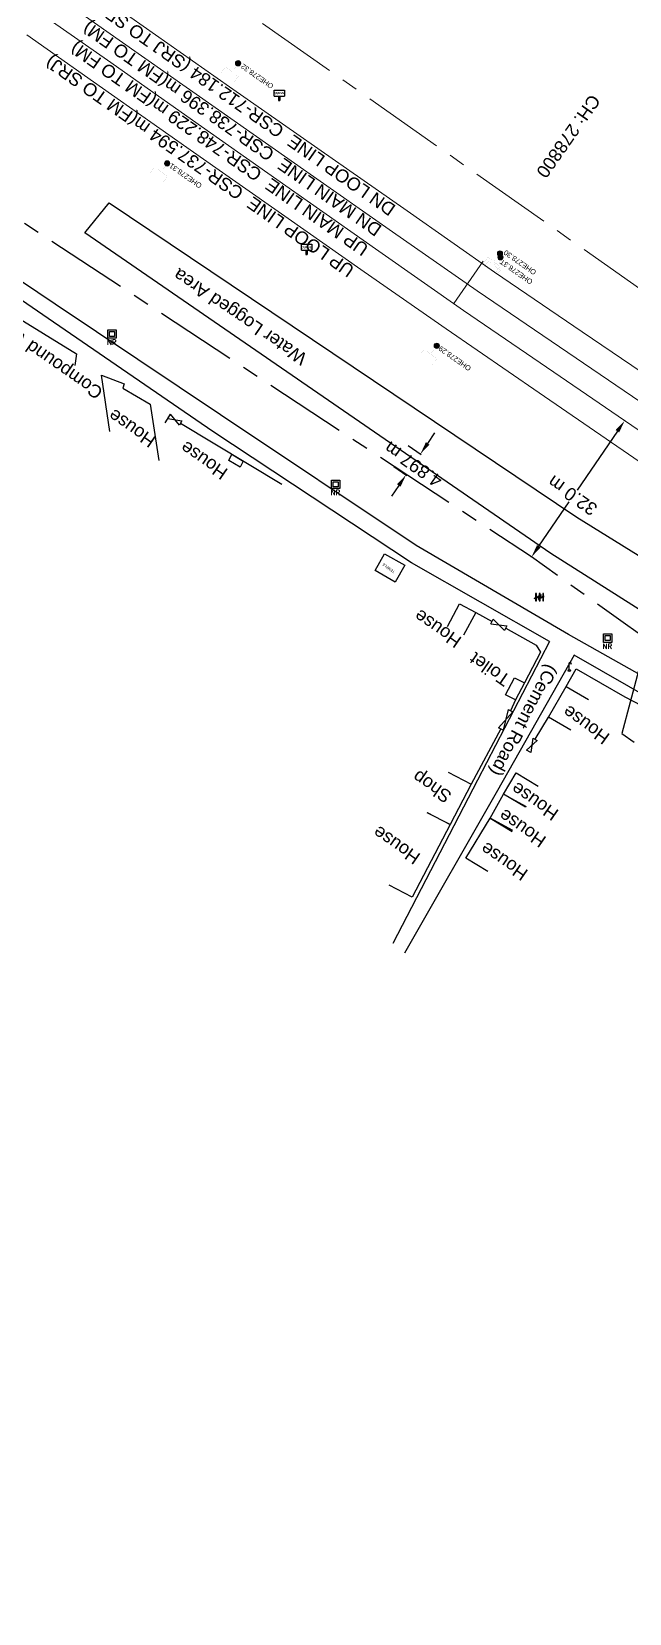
# Model space of a CAD drawing. Header units: metres. Extents: x 646303 to 662875, y 3366650 to 3378730.
# Drawn here: x 661848.7 to 661964.6, y 3367075.8 to 3367382.4 of the extents above; entities that cross this region are included whole.
import ezdxf
from ezdxf.enums import TextEntityAlignment as Align

# ---------------------------------------------------------------- set-up
doc = ezdxf.new("R2010")
doc.units = ezdxf.units.M
doc.header["$MEASUREMENT"] = 0
doc.header["$PDMODE"] = 3
doc.header["$PDSIZE"] = 0.5
doc.linetypes.add('CENTER', pattern=[50.8, 31.75, -6.35, 6.35, -6.35])
for name, color, linetype, lineweight in [('BOUNDARY DIMENTION', 10, 'Continuous', 0), ('Existing Chainage', 7, 'Continuous', 0), ('Existing IR Track', 143, 'Continuous', 0), ('Existing Railway Boundary', 7, 'CENTER', 0), ('OHE MAST', 8, 'Continuous', 0), ('OHE MAST TEXT', 8, 'Continuous', 0), ("SHAMBU STN. SRJ's", 251, 'Continuous', 0)]:
    doc.layers.add(name, color=color, linetype=linetype, lineweight=lineweight)
for name, color, linetype in [('COMMERCIAL_BLD_PUC', 251, 'Continuous'), ('COMPOUND_WALL', 251, 'Continuous'), ('CURVE_DETAILS', 251, 'Continuous'), ('DFCC Boundary', 6, 'CENTER'), ('Gate', 251, 'Continuous'), ('LAMP_POST', 7, 'Continuous'), ('NR STONES', 251, 'Continuous'), ('RELIGIOUS_PLACE', 251, 'Continuous'), ('RESIDENTIAL_BL_PUC', 251, 'Continuous'), ('RESIDENTIAL_BL_SEMI', 251, 'Continuous'), ('Side Details', 251, 'Continuous'), ('SUB_ROAD_EDGE', 34, 'Continuous'), ('TOPO_GATE', 251, 'Continuous'), ('TOPO_TEXT', 251, 'Continuous'), ('TRANSFORMER', 251, 'Continuous'), ('WATER_LOGGED_AREA', 5, 'Continuous')]:
    doc.layers.add(name, color=color, linetype=linetype)
doc.styles.add('NB', font='swissbo.ttf', dxfattribs={"height": 1.5})
doc.styles.add('spot_lvl', font='romans.shx', dxfattribs={"height": 0.3})
doc.styles.get("Standard").update_dxf_attribs({"font": 'arial.ttf'})
doc.styles.add('Style-Arial', font='arial.ttf')
doc.dimstyles.new('DIM', dxfattribs={"dimtxt": 2.5, "dimasz": 2.5, "dimexe": 0.18, "dimexo": 0.0625, "dimgap": 0.09, "dimtad": 0, "dimtih": 1, "dimtoh": 1, "dimdec": 3, "dimzin": 0, "dimdsep": 46, "dimtxsty": 'Standard', "dimcen": 0.09, "dimadec": 0, "dimazin": 0, "dimtfac": 1, "dimtdec": 3, "dimtofl": 0, "dimtmove": 0, "dimatfit": 3, "dimfxl": 1, "dimtolj": 1, "dimtzin": 0, "dimarcsym": 0})
doc.dimstyles.new('ISO-25', dxfattribs={"dimtxt": 2.5, "dimasz": 2.5, "dimexe": 1.25, "dimexo": 0.625, "dimtad": 1, "dimtxsty": 'Standard', "dimcen": 2.5, "dimadec": 0, "dimazin": 0, "dimtfac": 1, "dimtmove": 0, "dimatfit": 3, "dimfxl": 1, "dimarcsym": 0})

# ---------------------------------------------------------------- blocks, each defined once
blk = doc.blocks.new('GT')
at = {"layer": 'Gate'}
for p, q in [((-0.5, -0.5), (-0.5, 0.5)), ((-0.5, 0.5), (0.5, -0.5)), ((0.5, 0.5), (0.5, -0.5))]:
    blk.add_line(p, q, dxfattribs=at)
blk.add_lwpolyline([(0.5, 0.5), (-0.5, -0.5)], dxfattribs=at)
blk = doc.blocks.new('LP')
for points in [[(0, 0), (0, 1.5)], [(0.25, 1.35), (0.44, 1.35)]]:
    blk.add_lwpolyline(points)
for centre, radius, start, end in [((0.07, 0.99), 0.519, 57.6425, 97.3165), ((0.34, 1.33), 0.094, 11.7012, 168.0476)]:
    blk.add_arc(centre, radius, start, end)
at = {"extrusion": (0, 0, -1)}
blk.add_ellipse((0, 0.01), major_axis=(0.308, 0), ratio=0.400495, dxfattribs=at)
blk.add_ellipse((0.35, 1.36), major_axis=(0.0017, 0.0438), ratio=0.461056, start_param=1.74022, end_param=4.575836)
blk = doc.blocks.new('TRF')
blk.add_hatch(color=256).paths.add_polyline_path([(0.22, -0.04), (0.38, 0.42), (-0.98, -0.29), (0.02, 0.04), (-0.18, -0.39), (0.98, 0.09)])
for p, q in [((-0.69, 0.72), (-0.69, -0.72)), ((-0.52, 0.72), (-0.69, 0.72)), ((-0.52, -0.72), (-0.52, 0.72)), ((0, 0.72), (0, -0.72)), ((0.17, 0.72), (0, 0.72)), ((0.17, -0.72), (0.17, 0.72)), ((0.7, 0.72), (0.7, -0.72)), ((0.87, 0.72), (0.7, 0.72)), ((0.87, -0.72), (0.87, 0.72)), ((-0.69, -0.72), (-0.52, -0.72)), ((0, -0.72), (0.17, -0.72)), ((0.7, -0.72), (0.87, -0.72))]:
    blk.add_line(p, q)
blk.add_lwpolyline([(0.22, -0.04), (0.38, 0.42), (-0.98, -0.29), (0.02, 0.04), (-0.18, -0.39), (0.98, 0.09)], close=True)
blk = doc.blocks.new('CURVE')
for p, q in [((-0.98, 0.82), (-0.98, 1.98)), ((-0.98, 1.98), (0.98, 1.98)), ((-0.98, 0.82), (0.98, 0.82)), ((-0.13, 0.82), (-0.13, 0)), ((-0.13, 0), (0.13, 0)), ((0.13, 0.82), (0.13, 0)), ((0.98, 1.98), (0.98, 0.82))]:
    blk.add_line(p, q)
at = {"style": 'NB', "width": 1.025371}
blk.add_text('CURVE', height=0.4, dxfattribs=at).set_placement((0, 1.4), align=Align.MIDDLE)
blk = doc.blocks.new('OHE MAST')
h = blk.add_hatch(color=256)
edge = h.paths.add_edge_path()
edge.add_arc((0, 0), 0.514, 0, 360)
at = {"const_width": 0.01, "flags": 128}
for points in [[(1.5, 3.5), (1.5, 2), (-1.5, 2), (-1.5, 3.5)], [(0, 2), (0, 0)]]:
    blk.add_lwpolyline(points, dxfattribs=at)
blk.add_circle((0, 0), 0.514)
blk = doc.blocks.new('NR')
for p, q in [((-0.81, 0.84, 100.97), (0.85, 0.84, 100.97)), ((-0.81, -0.81, 100.97), (-0.81, 0.84, 100.97)), ((-0.48, 0.51, 100.97), (0.52, 0.51, 100.97)), ((-0.48, -0.48, 100.97), (-0.48, 0.51, 100.97)), ((0.52, 0.51, 100.97), (0.52, -0.48, 100.97)), ((0.85, 0.84, 100.97), (0.85, -0.81, 100.97)), ((0.85, -0.81, 100.97), (-0.81, -0.81, 100.97)), ((0.52, -0.48, 100.97), (-0.48, -0.48, 100.97))]:
    blk.add_line(p, q)
at = {"style": 'spot_lvl'}
blk.add_text('NR', height=1, dxfattribs=at).set_placement((-0.95, -2.07, -64.16))
blk = doc.blocks.new('*D7056')
at = {"layer": 'BOUNDARY DIMENTION', "color": 0, "lineweight": -2, "transparency": 16777216}
for p, q in [((661921.73, 3367302.19), (661924.27, 3367300.44)), ((661925.54, 3367302.6), (661926.96, 3367304.66)), ((661918.95, 3367298.15), (661921.5, 3367296.4)), ((661919.93, 3367294.44), (661918.52, 3367292.38))]:
    blk.add_line(p, q, dxfattribs=at)
at = {"layer": 'BOUNDARY DIMENTION', "color": 0, "transparency": 16777216}
for points in [[(661925.2, 3367302.83), (661925.89, 3367302.36), (661924.13, 3367300.54)], [(661919.59, 3367294.68), (661920.28, 3367294.21), (661921.35, 3367296.5)]]:
    blk.add_solid(points, dxfattribs=at)
at = {"layer": 'Defpoints', "color": 0, "transparency": 16777216}
for p in [(661921.68, 3367302.22), (661924.13, 3367300.54), (661918.9, 3367298.19)]:
    blk.add_point(p, dxfattribs=at)
at = {"layer": 'BOUNDARY DIMENTION', "color": 0, "transparency": 16777216, "insert": (661922.74, 3367298.52), "char_height": 2.5, "attachment_point": 5, "rotation": 145}
blk.add_mtext('\\A1;4.897 m', dxfattribs=at)
blk = doc.blocks.new('*D7147')
at = {"layer": 'Defpoints', "color": 0, "linetype": 'Continuous', "ltscale": 0.5, "transparency": 16777216}
for p in [(661963.74, 3367307.01), (661963.74, 3367307.01), (661945.68, 3367280.59)]:
    blk.add_point(p, dxfattribs=at)
at = {"layer": 'DFCC Boundary', "color": 0, "linetype": 'Continuous', "lineweight": -2, "ltscale": 0.5, "transparency": 16777216}
for p, q in [((661962.33, 3367304.94), (661954.53, 3367293.54)), ((661963.69, 3367307.04), (661963.59, 3367307.11)), ((661947.09, 3367282.66), (661952.99, 3367291.28)), ((661945.63, 3367280.63), (661945.53, 3367280.69))]:
    blk.add_line(p, q, dxfattribs=at)
at = {"layer": 'DFCC Boundary', "color": 0, "linetype": 'Continuous', "ltscale": 0.5, "transparency": 16777216}
for points in [[(661961.98, 3367305.18), (661962.67, 3367304.71), (661963.74, 3367307.01)], [(661946.74, 3367282.89), (661947.43, 3367282.42), (661945.68, 3367280.59)]]:
    blk.add_solid(points, dxfattribs=at)
at = {"layer": 'DFCC Boundary', "color": 0, "linetype": 'Continuous', "ltscale": 0.5, "transparency": 16777216, "insert": (661953.62, 3367292.5), "char_height": 2.5, "attachment_point": 5, "rotation": 145}
blk.add_mtext('\\A1;32.0 m', dxfattribs=at)

msp = doc.modelspace()

# ---------------------------------------------------------------- linework, layer by layer
at = {"layer": 'COMMERCIAL_BLD_PUC', "linetype": 'Continuous'}
msp.add_polyline3d([(661929.5304, 3367238.8468, 267.287), (661933.966, 3367236.539, 267.287), (661929.889, 3367228.703, 267.196), (661925.4534, 3367231.0108, 267.196)], dxfattribs=at)
at = {"layer": 'COMPOUND_WALL', "linetype": 'Continuous'}
for points in [[(661839.05, 3367331.235, 267.778), (661857.432, 3367319.943, 267.594), (661857.126, 3367317.729, 267.883)], [(661863.905, 3367304.88, 268.14), (661862.269, 3367315.828, 266.968), (661866.682, 3367314.115, 267.813), (661866.444, 3367313.302, 267.813), (661871.756, 3367310.226, 267.828), (661873.392, 3367299.278, 269)], [(661874.667, 3367306.575, 267.837), (661875.428, 3367307.823, 267.462)], [(661877.645, 3367306.551, 267.543), (661897.249, 3367294.711, 267.968)], [(661934.877, 3367269.835, 267.725), (661938.03, 3367268.09, 267.712)], [(661940.671, 3367266.812, 267.7), (661946.568, 3367263.486, 267.674), (661947.422, 3367262.158, 267.674), (661944.331, 3367256.2, 267.697)], [(661952.382, 3367255.467, 267.273), (661954.342, 3367258.913, 267.375), (661963.787, 3367253.497, 268.503), (661971.95, 3367249.184, 267.842)], [(661942.59, 3367252.907, 268.703), (661941.61, 3367250.769, 267.218)], [(661946.354, 3367245.241, 267.372), (661948.961, 3367249.537, 267.435)], [(661939.748, 3367247.25, 267.3), (661933.966, 3367236.539, 267.287)]]:
    msp.add_polyline3d(points, dxfattribs=at)
at = {"layer": 'DFCC Boundary', "ltscale": 0.5, "flags": 128}
msp.add_lwpolyline([(662565.6431, 3366842.0459), (662548.217, 3366854.2838), (662532.9064, 3366864.9999), (662517.5595, 3366875.7415), (662503.9915, 3366885.2805), (662490.4749, 3366894.7833), (662474.3945, 3366906.0736), (662458.24, 3366917.4159), (662441.4584, 3366929.1606), (662424.5366, 3366941.0035), (662407.7649, 3366952.7786), (662401.9048, 3366956.8928), (662320.9687, 3367015.5234), (662173.0911, 3367118.297), (662018.0169, 3367217.942), (662022.9408, 3367225.2355), (661945.6773, 3367280.5926), (661744.5178, 3367412.7853), (661728.4159, 3367389.8783), (661409.5023, 3367613.7762), (661431.3001, 3367645.1669), (661427.7408, 3367647.6718), (661418.8583, 3367653.9104), (661409.9095, 3367660.1956), (661395.2505, 3367670.5394), (661384.8196, 3367677.9127), (661375.1078, 3367684.7268), (661367.5374, 3367690.0517), (661358.0886, 3367696.6907), (661348.6239, 3367703.3322), (661344.5162, 3367706.2202), (661344.9668, 3367706.8618), (661335.3627, 3367713.6144), (661327.3851, 3367719.2077), (661318.2791, 3367725.5812), (661309.8813, 3367731.4842), (661284.4315, 3367749.4044), (661267.3402, 3367761.4491), (661243.4783, 3367778.4888), (661216.7453, 3367741.0546), (661213.241, 3367743.5572), (661195.5836, 3367756.6071), (661177.9702, 3367769.626), (661156.4467, 3367785.8356), (661148.0607, 3367792.1995), (661133.6905, 3367803.0041), (661119.5191, 3367813.6733), (661105.6946, 3367823.9215), (661093.9054, 3367832.6241), (661077.5228, 3367844.5054), (661061.2799, 3367856.285), (661045.32, 3367867.5775), (661029.0726, 3367879.0734), (661013.2584, 3367890.1762), (660997.2782, 3367901.3956), (660980.9788, 3367912.8451), (660964.6327, 3367924.3276), (660947.3461, 3367936.4864), (660930.1333, 3367948.5934), (660912.5707, 3367960.9093), (660894.9306, 3367973.2796), (660877.6422, 3367985.4277), (660860.2634, 3367997.6393), (660842.9781, 3368009.8166), (660825.4983, 3368022.131), (660811.339, 3368032.2028), (660797.4119, 3368042.1094), (660782.5128, 3368052.5993), (660767.4808, 3368063.1827), (660751.0012, 3368074.7254), (660734.3125, 3368086.4147), (660719.3275, 3368096.9585), (660704.3795, 3368107.4761), (660688.7093, 3368118.477), (660672.9397, 3368129.5475), (660655.797, 3368141.5941), (660638.5652, 3368153.7032), (660622.8618, 3368164.7374), (660607.1396, 3368175.7847), (660591.9852, 3368186.3839), (660576.7315, 3368197.0526), (660560.3095, 3368208.6108), (660544.116, 3368220.0082), (660528.3397, 3368231.0748), (660512.5414, 3368242.1568), (660497.4509, 3368252.7533), (660482.4222, 3368263.3065), (660466.968, 3368274.1704), (660451.6169, 3368284.9618), (660435.5277, 3368296.2674), (660419.4587, 3368307.5588), (660403.2343, 3368318.9753), (660387.0692, 3368330.3501), (660371.9016, 3368340.9863), (660362.0092, 3368347.9233), (660341.7308, 3368362.192), (660326.8725, 3368372.6492), (660312.0627, 3368383.0453), (660297.0115, 3368393.6109), (660281.2321, 3368404.7091), (660265.4328, 3368415.8212), (660253.8818, 3368423.9326), (660242.0763, 3368432.2231), (660226.6332, 3368443.1155), (660211.0272, 3368454.1226), (660195.2302, 3368465.2236), (660179.3654, 3368476.3723), (660162.5154, 3368488.1794), (660145.4635, 3368500.1281), (660129.3603, 3368511.4565), (660113.1961, 3368522.8278), (660097.2382, 3368534.0507), (660081.2523, 3368545.2932), (660064.458, 3368557.1251), (660047.7677, 3368568.8837), (660032.4691, 3368579.6352), (660017.2758, 3368590.3126), (660000.1632, 3368602.3052), (659983.0731, 3368614.282), (659967.2319, 3368625.4031), (659951.3427, 3368636.5582), (659932.0647, 3368650.1756), (659913.1258, 3368663.5536), (659898.2493, 3368674.0163), (659881.7667, 3368685.6055), (659866.0047, 3368696.7435), (659850.3373, 3368707.8146), (659834.6333, 3368718.8575), (659818.6461, 3368730.0995), (659804.3398, 3368740.181), (659789.9481, 3368750.3227), (659772.9194, 3368762.3136), (659755.8766, 3368774.3145), (659741.0752, 3368784.7603), (659726.3396, 3368795.1596), (659712.011, 3368805.2432), (659697.6029, 3368815.3827), (659684.3535, 3368824.7302), (659671.1528, 3368834.0432), (659654.2885, 3368845.8933), (659636.8714, 3368858.1319), (659622.1467, 3368868.7872), (659608.2832, 3368878.8192), (659592.7424, 3368889.7844), (659576.9096, 3368900.9551), (659562.5868, 3368911.0537), (659553.5917, 3368917.3959), (659534.7433, 3368930.6917), (659521.2685, 3368940.2021), (659508.0292, 3368949.5538), (659494.8098, 3368958.8914), (659481.3273, 3368968.4018), (659467.9498, 3368977.8382), (659454.4923, 3368987.2582), (659440.7837, 3368996.854), (659425.5597, 3369007.614), (659410.0492, 3369018.5753), (659397.5675, 3369027.3641), (659384.5623, 3369036.5214), (659370.5054, 3369046.4276), (659356.4132, 3369056.3585), (659342.3201, 3369066.3092), (659331.8447, 3369073.7055), (659314.7098, 3369085.825), (659301.2296, 3369095.3614), (659287.1805, 3369105.2924), (659273.0852, 3369115.2561), (659259.8762, 3369124.5882), (659246.575, 3369133.9855), (659233.3676, 3369143.319), (659220.1207, 3369152.6803), (659206.3404, 3369162.3938), (659192.4106, 3369172.2127), (659178.3672, 3369182.1367), (659164.3785, 3369192.022), (659162.9385, 3369193.0388), (659183.6795, 3369222.4635), (659172.119, 3369230.6258), (659159.1298, 3369239.7969), (659148.6068, 3369247.2055), (659138.0069, 3369254.6684), (659119.1994, 3369267.9214), (659100.365, 3369281.1933), (659085.533, 3369291.6533), (659070.676, 3369302.1309), (659061.4534, 3369308.6334), (659052.1019, 3369315.2268), (659038.8969, 3369324.5617), (659025.7603, 3369333.8483), (659012.2746, 3369343.3047), (659000.2935, 3369351.7058), (658985.7542, 3369361.9126), (658972.701, 3369371.0824), (658959.9309, 3369380.1093), (658947.2513, 3369389.0721), (658932.3759, 3369399.5827), (658921.8345, 3369407.031), (658905.9406, 3369418.2511), (658894.3687, 3369426.4196), (658881.1048, 3369435.7663), (658867.8714, 3369445.0915), (658853.3089, 3369455.3761), (658838.9326, 3369465.5292), (658823.5657, 3369476.1988), (658807.8953, 3369487.0791), (658792.9935, 3369497.6726), (658789.1301, 3369500.4191), (658764.5252, 3369517.7675), (658750.6615, 3369527.5465), (658735.8772, 3369537.9899), (658721.0329, 3369548.4756), (658706.8044, 3369558.4963), (658692.4812, 3369568.5836), (658679.0099, 3369578.0951), (658665.5152, 3369587.6232), (658651.2818, 3369597.6569), (658636.9905, 3369607.7316), (658622.1701, 3369618.1873), (658607.4224, 3369628.5918), (658593.6263, 3369638.3112), (658579.8399, 3369648.0238), (658566.1309, 3369657.6871), (658552.3621, 3369667.3926), (658537.8692, 3369677.626), (658523.3279, 3369687.8934), (658509.6438, 3369697.5459), (658495.8531, 3369707.2734), (658481.9269, 3369717.1048), (658467.9459, 3369726.9748), (658454.4251, 3369736.5125), (658440.9599, 3369746.011), (658427.1565, 3369755.7285), (658413.3787, 3369765.428), (658398.646, 3369775.8103), (658383.9067, 3369786.1972), (658371.4552, 3369794.9743), (658359.0483, 3369803.72), (658345.546, 3369813.2195), (658332.0048, 3369822.7464), (658318.5168, 3369832.2514), (658305.0219, 3369841.7615), (658291.2617, 3369851.4373), (658277.4987, 3369861.115), (658264.1625, 3369870.4871), (658250.7424, 3369879.918), (658237.5823, 3369889.1736), (658224.3865, 3369898.4543), (658209.4318, 3369909.0033), (658194.5636, 3369919.4914), (658180.151, 3369929.6325), (658165.7287, 3369939.7804), (658156.9292, 3369945.9856), (658133.9487, 3369962.1448), (658109.9616, 3369979.0407), (658086.1386, 3369995.8212), (658069.4823, 3370007.553), (658052.6981, 3370019.3752), (658033.9581, 3370032.6043), (658015.0826, 3370045.9289), (657994.939, 3370060.1316), (657974.6985, 3370074.4026), (657960.2252, 3370084.5842), (657945.643, 3370094.8424), (657928.629, 3370106.7917), (657911.5911, 3370118.7415), (657890.9691, 3370133.2895), (657870.7134, 3370147.5792), (657850.3966, 3370161.8284), (657830.1146, 3370176.0529), (657812.1714, 3370188.7253), (657794.2418, 3370201.388), (657775.9501, 3370214.2546), (657757.6685, 3370227.1142), (657736.4935, 3370242.019), (657715.8063, 3370256.5806), (657697.09, 3370269.7238), (657676.8418, 3370283.9453), (657670.0518, 3370288.7482), (657661.5164, 3370294.7857), (657642.367, 3370308.2307), (657623.1765, 3370321.7045), (657605.0199, 3370334.4839), (657586.8248, 3370347.2905), (657568.2781, 3370360.3555), (657549.69, 3370373.4497), (657534.1551, 3370384.3835), (657518.595, 3370395.335), (657503.5822, 3370405.9238), (657488.6113, 3370416.483), (657477.4694, 3370424.3177), (657456.7199, 3370394.899), (657452.1854, 3370398.0875), (657436.4649, 3370409.1418), (657420.2829, 3370420.542), (657404.1975, 3370431.8742), (657387.5582, 3370443.5761), (657370.8643, 3370455.3165), (657356.3586, 3370465.5498), (657342.0257, 3370475.6612), (657334.1018, 3370481.2282), (657342.1648, 3370492.6732), (657327.3432, 3370503.0861), (657304.5869, 3370519.0736), (657286.4992, 3370531.7939), (657268.5013, 3370544.451), (657251.4778, 3370556.4153), (657234.5183, 3370568.3346), (657219.7856, 3370578.7204), (657205.1604, 3370589.0304), (657189.9505, 3370599.7163), (657174.7446, 3370610.3994), (657157.229, 3370622.7139), (657139.8436, 3370634.9368), (657122.2775, 3370647.282), (657104.8724, 3370659.514), (657088.6726, 3370670.9041), (657072.3463, 3370682.3832), (657052.4463, 3370696.3561), (657032.2468, 3370710.5392), (657017.2111, 3370721.1335), (657002.3465, 3370731.6074), (656985.5169, 3370743.3847), (656968.6279, 3370755.2036), (656952.6202, 3370766.4469), (656936.5129, 3370777.7603), (656917.7376, 3370790.961), (656898.7021, 3370804.3447), (656880.5471, 3370817.1216), (656862.3859, 3370829.9029), (656845.3825, 3370841.8619), (656828.6857, 3370853.6052), (656810.2968, 3370866.5434), (656792.0928, 3370879.3517), (656770.106, 3370894.8035), (656748.097, 3370910.271), (656728.4902, 3370924.0664), (656709.0221, 3370937.7643), (656692.8289, 3370949.1481), (656676.4723, 3370960.6469), (656657.4402, 3370974.0598), (656638.281, 3370987.5622), (656621.3401, 3370999.4861), (656604.5392, 3371011.3113), (656585.7485, 3371024.5046), (656566.9099, 3371037.7317), (656537.298, 3371058.585), (656532.701, 3371052.0376), (656368.7794, 3371159.4659), (656280.7288, 3371198.5806), (656189.7218, 3371230.5142), (656096.9021, 3371265.9123), (656004.8733, 3371310.8246), (655917.3616, 3371369.3401), (655838.0052, 3371438.656), (655768.8371, 3371518.5854), (655712.6719, 3371608.6179), (655647.9895, 3371736.3311)], dxfattribs=at)
at = {"layer": 'Existing Chainage', "color": 0, "linetype": 'Continuous', "lineweight": 13, "flags": 128}
msp.add_lwpolyline([(661936.3295, 3367337.8951), (661930.5876, 3367329.7079)], dxfattribs=at)
at = {"layer": 'Existing IR Track', "flags": 128}
for points in [[(661842.6539, 3367402.9548), (661856.1072, 3367393.5113), (661868.0062, 3367385.1589), (661887.134, 3367371.7381), (661904.2397, 3367359.7361), (661921.5608, 3367347.6517), (661938.5284, 3367335.817), (661955.5127, 3367324.2425), (661972.7274, 3367312.5113), (661990.0895, 3367300.7625), (662007.142, 3367289.2233), (662025.3596, 3367276.8939), (662044.2741, 3367264.094), (662056.7323, 3367256.2476), (662064.0386, 3367251.6459), (662065.0651, 3367251.0062), (662066.8492, 3367249.938), (662105.844, 3367226.2744)], [(661853.2972, 3367389.5207), (661865.7255, 3367380.7891), (661884.3133, 3367367.7344), (661902.0919, 3367355.248), (661918.7271, 3367343.6283), (661935.1658, 3367332.1461), (661952.6883, 3367320.2307), (661969.9386, 3367308.5006)], [(661850.6913, 3367385.822), (661863.43, 3367376.8508), (661881.6969, 3367364.018), (661899.7773, 3367351.3164), (661916.0846, 3367339.8793), (661932.4864, 3367328.378), (661949.9934, 3367316.4071), (661967.5857, 3367304.3777)], [(661847.8424, 3367381.7754), (661860.7394, 3367372.7075), (661878.8527, 3367359.9837), (661897.8567, 3367346.6346), (661913.2524, 3367335.8647), (661929.1021, 3367324.7772), (661947.1413, 3367312.3966), (661965.5421, 3367299.7704), (661981.6533, 3367288.8364), (661998.0285, 3367277.7232), (662016.9471, 3367265.0079), (662034.9616, 3367252.9006), (662048.5257, 3367244.7804), (662061.9558, 3367236.7478), (662073.6693, 3367230.2238), (662075.7788, 3367229.0217), (662077.2683, 3367228.1588), (662093.6078, 3367218.5597), (662106.8536, 3367210.0218)]]:
    msp.add_lwpolyline(points, dxfattribs=at)
at = {"layer": 'Existing Railway Boundary', "ltscale": 0.5, "flags": 128}
msp.add_lwpolyline([(661261.7916, 3367825.2642), (661281.9673, 3367853.5492), (661519.2212, 3367686.6915), (661517.7393, 3367684.5844), (661729.3129, 3367535.7068), (661750.7414, 3367567.33), (661814.6324, 3367522.9577), (661775.683, 3367466.875), (662571.8498, 3366907.0218), (662566.349, 3366899.4337)], dxfattribs=at)
at = {"layer": 'RELIGIOUS_PLACE', "linetype": 'Continuous'}
msp.add_polyline3d([(661917.2, 3367281.217, 267.329), (661921.107, 3367278.997, 267.366), (661919.257, 3367275.708, 267.359), (661915.3499, 3367277.9281, 267.359)], close=True, dxfattribs=at)
at = {"layer": 'RESIDENTIAL_BL_PUC', "linetype": 'Continuous'}
for points in [[(661929.36, 3367267.1311, 267.739), (661931.735, 3367271.531, 267.739), (661934.877, 3367269.835, 267.725), (661932.502, 3367265.4351, 267.725)], [(661953.292, 3367247.0385, 267.435), (661948.961, 3367249.537, 267.435), (661952.382, 3367255.467, 267.273), (661956.713, 3367252.9685, 267.273)], [(661944.5344, 3367232.0682, 267.896), (661940.237, 3367234.624, 267.896), (661942.679, 3367238.73, 267.411), (661946.9764, 3367236.1742, 267.411)], [(661942.0378, 3367227.5333, 269.348), (661937.659, 3367229.947, 269.348), (661940.237, 3367234.624, 267.896), (661944.6158, 3367232.2103, 267.896)], [(661925.4624, 3367231.0279, 267.196), (661929.889, 3367228.703, 267.196), (661922.511, 3367214.655, 267.035), (661918.0844, 3367216.9799, 267.035)], [(661937.2103, 3367219.6182, 269.742), (661932.943, 3367222.224, 269.742), (661937.659, 3367229.947, 269.348), (661941.9263, 3367227.3412, 269.348)]]:
    msp.add_polyline3d(points, dxfattribs=at)
at = {"layer": 'RESIDENTIAL_BL_SEMI', "linetype": 'Continuous'}
for points in [[(661886.983, 3367299.313, 268.481), (661887.563, 3367300.516, 268.39), (661889.763, 3367299.167, 268.373), (661889.1817, 3367297.9612, 268.373)], [(661942.357, 3367257.156, 268.554), (661944.331, 3367256.2, 267.697), (661942.59, 3367252.907, 268.703), (661940.615, 3367253.862, 269.555)]]:
    msp.add_polyline3d(points, close=True, dxfattribs=at)
at = {"layer": 'SUB_ROAD_EDGE', "linetype": 'Continuous'}
for points in [[(662176.841, 3367108.946, 266.538), (662158.154, 3367120.512, 266.689), (662122.554, 3367145.527, 267.228), (662086.997, 3367170.811, 267.423), (662059.312, 3367193.422, 267.459), (662025.32, 3367221.029, 267.736), (661992.933, 3367242.991, 267.787), (661952.843, 3367265.573, 267.688), (661923.296, 3367282.787, 267.768), (661885.394, 3367308.14, 267.9), (661853.314, 3367329.6, 268.027), (661810.532, 3367358.333, 268.17), (661752.835, 3367399.2, 267.763), (661746.985, 3367401.864, 267.687), (661740.561, 3367401.649, 267.618), (661731.315, 3367399.696, 267.467), (661725.238, 3367399.993, 267.327), (661721.124, 3367401.244, 267.345), (661686.817, 3367423.462, 267.292), (661645.738, 3367450.623, 267.31), (661596.205, 3367481.922, 267.221), (661547.614, 3367509.425, 267.399), (661522.503, 3367521.18, 267.454)], [(661949.1756, 3367264.2203, 267.6675), (661922.38, 3367279.428, 267.898), (661883.89, 3367304.925, 267.9), (661851.945, 3367326.829, 267.954), (661808.826, 3367356.372, 268.159), (661751.806, 3367396.318, 267.797), (661745.286, 3367398.426, 267.566), (661740.865, 3367398.582, 267.613), (661729.124, 3367396.127, 267.522), (661724.737, 3367396.322, 267.45), (661719.268, 3367398.004, 267.348), (661684.75, 3367421.092, 267.289), (661643.926, 3367447.617, 267.231), (661594.442, 3367479.558, 267.269), (661545.891, 3367506.98, 267.399), (661521.5569, 3367518.2026, 267.452)], [(661949.1756, 3367264.2203, 267.647), (661935.228, 3367237.328, 267.867), (661918.78, 3367205.689, 268.045)], [(661953.9338, 3367261.5195, 267.6248), (661939.092, 3367235.313, 267.892), (661921.074, 3367203.762, 268.125)], [(662019.2452, 3367220.9201, 267.7862), (661991.022, 3367240.272, 267.788), (661953.9338, 3367261.5195, 267.6272)]]:
    msp.add_polyline3d(points, dxfattribs=at)
at = {"layer": 'WATER_LOGGED_AREA', "linetype": 'Continuous'}
msp.add_polyline3d([(661859.065, 3367343.421, 267.134), (661863.76, 3367349.206, 267.739), (661954.452, 3367288.272, 267.552), (662028.521, 3367242.398, 267.351), (662041.254, 3367231.323, 267.22), (662067.041, 3367214.178, 266.442), (662074.254, 3367204.517, 266.696), (662084.693, 3367200.013, 266.923), (662090.691, 3367200.3, 266.73), (662115.936, 3367185.82, 266.394), (662189.687, 3367141.663, 266.949), (662197.26, 3367127.913, 264.986), (662194.687, 3367122.195, 266.451), (662186.829, 3367115.15, 265.569), (662166.971, 3367130.021, 265.223), (662141.917, 3367141.157, 266.458), (662051.885, 3367202.857, 267.369), (662039.739, 3367220.627, 267.282), (662020.696, 3367236.094, 267.394), (661949.407, 3367281.286, 267.494)], close=True, dxfattribs=at)

# ---------------------------------------------------------------- block references
at = {"layer": 'CURVE_DETAILS'}
for p in [(661896.775, 3367369.092, 269.942), (661902.068, 3367339.217, 269.944)]:
    msp.add_blockref('CURVE', p, dxfattribs=at)
at = {"layer": 'LAMP_POST', "linetype": 'Continuous'}
msp.add_blockref('LP', (661952.988, 3367258.564, 267.754), dxfattribs=at)
at = {"layer": 'NR STONES', "linetype": 'Continuous'}
for p in [(661864.321, 3367323.791, 266.539), (661907.682, 3367294.657, 267.626), (661960.419, 3367264.842, 267.459)]:
    msp.add_blockref('NR', p, dxfattribs=at)
at = {"layer": 'OHE MAST', "color": 2, "rotation": 143.3908318566117}
for p in [(661888.779, 3367376.281), (661875.039, 3367356.87), (661939.563, 3367339.404), (661939.65, 3367338.678), (661927.297, 3367321.519)]:
    msp.add_blockref('OHE MAST', p, dxfattribs=at)
at = {"layer": 'TOPO_GATE'}
for p, xscale, zscale, rotation in [((661876.5355, 3367307.187), 2.55598767592045, 2.55598767592045, 150), ((661939.3505, 3367267.451), 2.933967450320192, 2.933967450320192, 154), ((661940.679, 3367249.0095), 3.981256710995371, 3.981256710995371, 62), ((661945.7405, 3367244.072), 2.635940249513239, 2.635940249513239, 62)]:
    msp.add_blockref('GT', p, dxfattribs=dict(at, xscale=xscale, zscale=zscale, rotation=rotation))
at = {"layer": 'TRANSFORMER', "linetype": 'Continuous'}
msp.add_blockref('TRF', (661947.154, 3367272.806, 268.336), dxfattribs=at)

# ---------------------------------------------------------------- texts
at = {"layer": 'Existing Chainage', "color": 0, "linetype": 'Continuous', "lineweight": 0, "insert": (661947.4723, 3367354.5087), "char_height": 2.5, "attachment_point": 6, "rotation": 234.956631, "line_spacing_factor": 0.6, "style": 'Style-Arial'}
msp.add_mtext('CH: 278800', dxfattribs=at)
at = {"layer": 'OHE MAST TEXT'}
for s, p in [('OHE278.32', (661892.4904, 3367373.7553)), ('OHE278.31', (661878.591, 3367354.4685)), ('OHE278.30', (661943.4248, 3367337.6664)), ('OHE278.3T', (661942.7149, 3367335.8543)), ('OHE278.29', (661930.8013, 3367319.0613))]:
    msp.add_text(s, height=1, rotation=145, dxfattribs=at).set_placement(p, align=Align.MIDDLE_CENTER)
at = {"layer": 'RELIGIOUS_PLACE'}
msp.add_text('TEMPLE', height=0.5, rotation=144, dxfattribs=at).set_placement((661919.2236, 3367277.8089, 267.329))
at = {"layer": "SHAMBU STN. SRJ's", "color": 7}
for s, p in [('DN LOOP LINE  CSR-712.184 (SRJ TO SRJ)', (661919.5462, 3367348.5727)), ('DN MAIN LINE  CSR-738.396 m(FM TO FM)', (661916.8642, 3367344.6155)), ('UP MAIN LINE  CSR-748.229 m(FM TO FM)', (661914.308, 3367340.8132)), ('UP LOOP LINE  CSR-737.594 m(FM TO SRJ)', (661911.5393, 3367336.6771))]:
    msp.add_text(s, height=2.5, rotation=145.007093, dxfattribs=at).set_placement(p)
at = {"layer": 'Side Details'}
msp.add_text('House', height=2.5, rotation=144.100313, dxfattribs=at).set_placement((661961.0588, 3367246.0874))
at = {"layer": 'SUB_ROAD_EDGE', "color": 8, "linetype": 'Continuous'}
msp.add_text('(Cement Road)', height=2.5, rotation=242, dxfattribs=at).set_placement((661948.7218, 3367260.0086))
at = {"layer": 'TOPO_TEXT', "color": 5}
msp.add_text('Water Logged Area', height=2.5, rotation=145.833624, dxfattribs=at).set_placement((661902.378, 3367319.6646))
at = {"layer": 'TOPO_TEXT'}
for s, p in [('Compound Wall', (661862.7909, 3367313.0142)), ('House', (661873.0344, 3367303.6552)), ('House', (661886.9976, 3367297.4389)), ('House', (661932.3352, 3367264.8207)), ('Toilet', (661941.7964, 3367257.3943)), ('Shop', (661930.4229, 3367234.7396)), ('House', (661951.1488, 3367231.342)), ('House', (661948.7463, 3367226.145)), ('House', (661924.3433, 3367222.8665)), ('House', (661945.2085, 3367219.7069))]:
    msp.add_text(s, height=2.5, rotation=145.23402, dxfattribs=at).set_placement(p)

# ---------------------------------------------------------------- dimensions: what is measured, and where the dimension line sits
at = {"layer": 'BOUNDARY DIMENTION'}
dim = msp.add_linear_dim(base=(661924.1261, 3367300.538), p1=(661918.8991, 3367298.19), p2=(661921.6754, 3367302.2244), angle=55.466729, dimstyle='DIM', override={"dimpost": ' m'}, dxfattribs=at)
dim.commit()
dim.dimension.update_dxf_attribs({"geometry": '*D7056', "text_midpoint": (661922.738, 3367298.5208), "dimtype": 129, "text_rotation": 145})
at = {"layer": 'DFCC Boundary', "linetype": 'Continuous', "ltscale": 0.5}
dim = msp.add_linear_dim(base=(661963.7395, 3367307.0077), p1=(661945.6773, 3367280.5926), p2=(661963.7395, 3367307.0077), angle=55.636309, dimstyle='DIM', override={"dimdec": 1, "dimpost": ' m', "dimtmove": 2}, dxfattribs=at)
dim.commit()
dim.dimension.update_dxf_attribs({"geometry": '*D7147', "text_midpoint": (661953.6198, 3367292.5047), "dimtype": 129, "text_rotation": 145})

# ---------------------------------------------------------------- leaders
at = {"layer": 'DFCC Boundary', "linetype": 'Continuous', "lineweight": 0, "ltscale": 5}
msp.add_leader([(661968.0311, 3367264.5767, 268.503), (661963.1659, 3367246.3646, 268.503), (661965.5717, 3367244.6706, 268.503)], dimstyle='ISO-25', override={"dimtxt": 3, "dimtad": 0, "dimdec": 3, "dimzin": 2, "dimtdec": 3}, dxfattribs=at)

doc.saveas('drawing.dxf')
